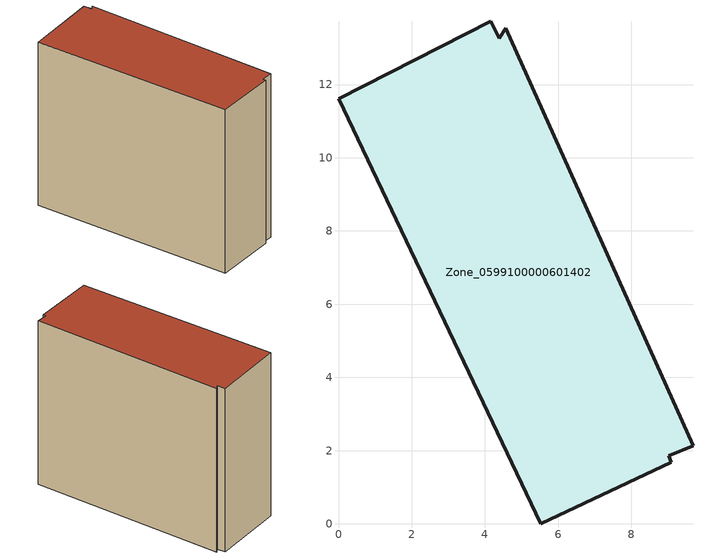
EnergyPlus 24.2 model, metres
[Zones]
Zone_0599100000601402
 floor ground (C_G): 4.39,13.27 4.57,13.54 9.68,2.14 9.02,1.86 9.09,1.68 5.52,0 0,11.62 4.16,13.73 z2.49
 wall outside (C_F): 5.52,0 9.09,1.68 9.02,1.86 9.68,2.14 4.57,13.54 4.39,13.27 4.16,13.73 0,11.62 5.52,0 z2.49:13.19
 roof outside (C_R): 4.57,13.54 4.39,13.27 4.16,13.73 0,11.62 5.52,0 9.09,1.68 9.02,1.86 9.68,2.14 z13.19
[BUILDING]
Pand.0599100000601402: North Axis=0; Terrain=City; Loads Convergence Tolerance Value=0.04; Temperature Convergence Tolerance Value=0.4; Solar Distribution=FullExterior; Maximum Number of Warmup Days=25; Minimum Number of Warmup Days=1
[Site:Location]
Rotterdam.The.Hague.AP_ZH_NLD Design_Conditions: Latitude=51.96; Longitude=4.45; Time Zone=1; Elevation=-4.5
[SITE:GROUNDTEMPERATURE:BUILDINGSURFACE]
18, 18, 18, 18, 18, 18, 18, 18, 18, 18, 18, 18
[MATERIAL] Thermal Absorptance=0.9; Solar Absorptance=0.7; Visible Absorptance=0.7
Name | Roughness | Thickness | Conductivity | Density | Specific Heat
G.TI.1946 | MediumSmooth | 0.15 | 1 | 540 | 1210
F.TI.1946 | Rough | 0.3 | 0.857143 | 1920 | 840
R.TI.1946 | MediumRough | 0.2 | 0.1 | 1500 | 1000
[CONSTRUCTION]
C_G: G.TI.1946
C_F: F.TI.1946
C_R: R.TI.1946
[ZONE]
Zone_0599100000601402: Type=1; Multiplier=1; Ceiling Height=Autocalculate; Volume=Autocalculate; Floor Area=autocalculate; Part of Total Floor Area=Yes
[ZONEINFILTRATION:DESIGNFLOWRATE]
Infil_Zone_0599100000601402: Zone or ZoneList or Space or SpaceList=Zone_0599100000601402; Schedule=AlwaysOn; Design Flow Rate Calculation Method=Flow/Area; Flow Rate per Floor Area=0.003; Constant Term Coefficient=1; Temperature Term Coefficient=0; Velocity Term Coefficient=0; Velocity Squared Term Coefficient=0
[HVACTEMPLATE:ZONE:IDEALLOADSAIRSYSTEM]
Zone_0599100000601402: Maximum Heating Supply Air Temperature=50; Minimum Cooling Supply Air Temperature=13; Maximum Heating Supply Air Humidity Ratio=0.0156; Minimum Cooling Supply Air Humidity Ratio=0.0077; Heating Limit=NoLimit; Cooling Limit=NoLimit; Dehumidification Control Type=ConstantSensibleHeatRatio; Cooling Sensible Heat Ratio=0.7; Dehumidification Setpoint=60; Humidification Control Type=None; Humidification Setpoint=30; Outdoor Air Method=None; Outdoor Air Flow Rate per Person=0.00944; Outdoor Air Flow Rate per Zone Floor Area=0; Outdoor Air Flow Rate per Zone=0; Demand Controlled Ventilation Type=None; Outdoor Air Economizer Type=NoEconomizer; Heat Recovery Type=None; Sensible Heat Recovery Effectiveness=0.7; Latent Heat Recovery Effectiveness=0.65
[ZONECONTROL:THERMOSTAT]
ThermostatControl_Zone_0599100000601402: Zone or ZoneList=Zone_0599100000601402; Control Type Schedule=DualSetpointControlType; Control 1=Thermostat_Zone_0599100000601402; Temperature Difference Between Cutout And Setpoint=0
[THERMOSTATSETPOINT:DUALSETPOINT]
Thermostat_Zone_0599100000601402: Heating Setpoint Temperature Schedule=HeatingSetpoint_Zone_0599100000601402; Cooling Setpoint Temperature Schedule=CoolingSetpoint_Zone_0599100000601402
[SCHEDULE:COMPACT]
HeatingSetpoint_Zone_0599100000601402: Through: 12/31, For: AllDays, Until: 24:00, 21
CoolingSetpoint_Zone_0599100000601402: Through: 12/31, For: AllDays, Until: 24:00, 24
DualSetpointControlType: Through: 12/31, For: AllDays, Until: 24:00, 4
AlwaysOn: Through: 12/31, For: AllDays, Until: 24:00, 1
